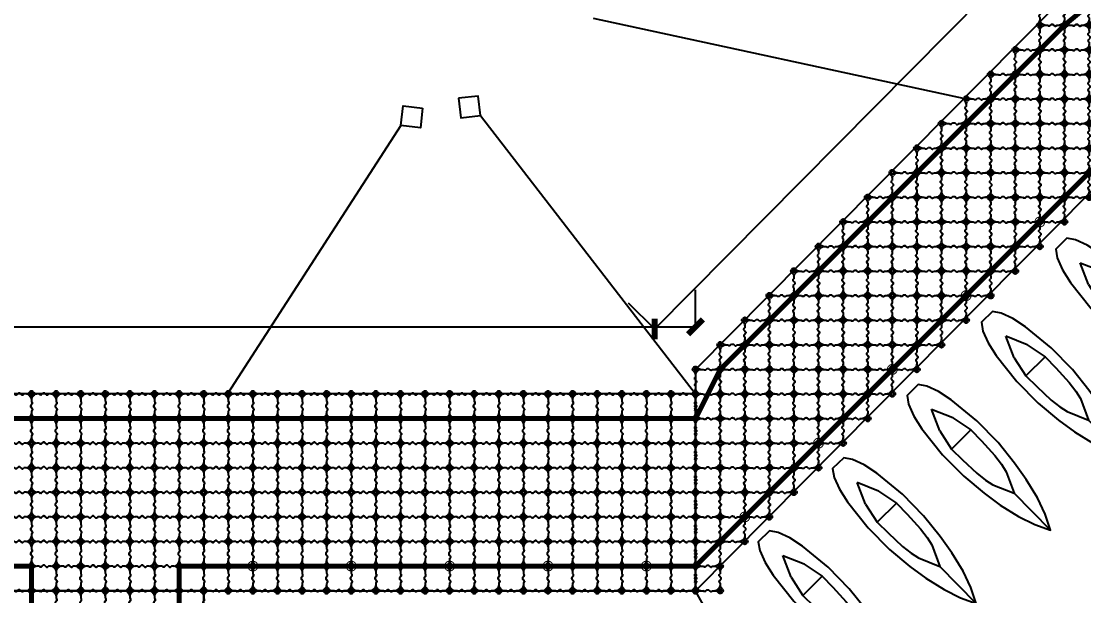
# Model space of a CAD drawing. Extents: x -2575501 to 16617496, y -2334620 to 1078419.
# Drawn here: x 13044722 to 13066322, y 371591 to 383275 of the extents above; entities that cross this region are included whole.
import ezdxf

# ---------------------------------------------------------------- set-up
doc = ezdxf.new("R2010")
doc.units = 0
doc.header["$LTSCALE"] = 10
doc.header["$MEASUREMENT"] = 0
for name, color, linetype in [('W-FLOAT_BOWL浮筒', 253, 'Continuous'), ('固定锚', 5, 'Continuous'), ('平面配景', 7, 'Continuous')]:
    doc.layers.add(name, color=color, linetype=linetype)
doc.styles.add('STANDARD_T3', font='simplex.shx', dxfattribs={"width": 0.7, "bigfont": 'gbcbig.shx'})
doc.dimstyles.new('W__300', dxfattribs={"dimtxt": 1050, "dimasz": 300, "dimexe": 750, "dimexo": 900, "dimgap": 450, "dimtad": 1, "dimdec": 0, "dimzin": 0, "dimdsep": 46, "dimtxsty": 'STANDARD_T3', "dimblk": 'ARCHTICK', "dimcen": 0.09, "dimclrd": 1, "dimclre": 1, "dimclrt": 2, "dimadec": 0, "dimazin": 0, "dimtfac": 1, "dimtdec": 0, "dimtix": 1, "dimtmove": 2, "dimatfit": 3, "dimldrblk": 'ARCHTICK', "dimfxl": 1, "dimtolj": 1, "dimtzin": 0, "dimarcsym": 0})

# ---------------------------------------------------------------- blocks, each defined once
blk = doc.blocks.new('橙浮筒')
at = {"layer": 'W-FLOAT_BOWL浮筒', "color": 30}
for p, q in [((-549, 527), (-527, 549)), ((-549, 473), (-521, 445)), ((-445, 479), (-479, 445)), ((-473, 549), (-445, 521)), ((-351, 500), (-395, 500)), ((-329, 484), (-345, 497)), ((-307, 481), (-323, 481)), ((-301, 484), (-268, 513)), ((-239, 516), (-261, 516)), ((-199, 484), (-232, 513)), ((-193, 481), (-177, 481)), ((-171, 484), (-155, 497)), ((-105, 500), (-149, 500)), ((-27, 549), (-55, 521)), ((-55, 479), (-21, 445)), ((49, 473), (21, 445)), ((27, 549), (49, 527)), ((-516, 261), (-516, 239)), ((-484, 301), (-513, 268)), ((-484, 199), (-513, 232)), ((-500, 395), (-500, 351)), ((-484, 329), (-497, 345)), ((-481, 307), (-481, 323)), ((-19, 258), (-19, 242)), ((13, 297), (-16, 264)), ((13, 203), (-16, 236)), ((0, 395), (0, 351)), ((13, 333), (3, 345)), ((16, 304), (16, 326)), ((-549, 27), (-521, 55)), ((-500, 149), (-500, 105)), ((-484, 171), (-497, 155)), ((-481, 193), (-481, 177)), ((-479, 55), (-445, 21)), ((-351, 0), (-395, 0)), ((-297, -13), (-264, 16)), ((-242, 19), (-258, 19)), ((-203, -13), (-236, 16)), ((-105, 0), (-149, 0)), ((-21, 55), (-55, 21)), ((0, 149), (0, 105)), ((13, 167), (3, 155)), ((16, 196), (16, 174)), ((49, 27), (21, 55)), ((-527, -49), (-549, -27)), ((-473, -49), (-445, -21)), ((-333, -13), (-345, -3)), ((-304, -16), (-326, -16)), ((-196, -16), (-174, -16)), ((-167, -13), (-155, -3)), ((-27, -49), (-55, -21)), ((49, -27), (27, -49))]:
    blk.add_line(p, q, dxfattribs=at)
for centre, radius, start, end in [((-522, 500), 38, 135, 225), ((-524, 500), 7, 90, 270), ((-500, 522), 38, 45, 135), ((-500, 500), 25, 106.2602, 163.7398), ((-500, 500), 25, 196.2602, 253.7398), ((-570, 395), 70, 0, 45), ((-500, 524), 7, 0, 180), ((-500, 476), 7, 180, 0), ((-430, 395), 70, 135, 180), ((-500, 500), 25, 16.2602, 73.7398), ((-500, 500), 25, 286.2602, 343.7398), ((-476, 500), 7, 270, 90), ((-395, 570), 70, 225, 270), ((-395, 430), 70, 90, 135), ((-351, 490), 10, 47.7263, 90), ((-323, 491), 10, 227.7263, 270), ((-307, 491), 10, 270, 312.2737), ((-261, 506), 10, 90, 132.2737), ((-239, 506), 10, 47.7263, 90), ((-193, 491), 10, 227.7263, 270), ((-177, 491), 10, 270, 312.2737), ((-149, 490), 10, 90, 132.2737), ((-105, 570), 70, 270, 315), ((-105, 430), 70, 45, 90), ((-24, 500), 7, 90, 270), ((0, 522), 38, 45, 135), ((0, 500), 25, 106.2602, 163.7398), ((0, 500), 25, 196.2602, 253.7398), ((-70, 395), 70, 0, 45), ((0, 524), 7, 0, 180), ((0, 476), 7, 180, 0), ((70, 395), 70, 135, 180), ((0, 500), 25, 16.2602, 73.7398), ((0, 500), 25, 286.2602, 343.7398), ((24, 500), 7, 270, 90), ((22, 500), 38, 315, 45), ((-506, 261), 10, 137.7263, 180), ((-506, 239), 10, 180, 222.2737), ((-490, 351), 10, 180, 222.2737), ((-491, 323), 10, 0, 42.2737), ((-491, 307), 10, 317.7263, 0), ((-9, 258), 10, 137.7263, 180), ((-9, 242), 10, 180, 222.2737), ((10, 351), 10, 180, 222.2737), ((6, 326), 10, 0, 42.2737), ((6, 304), 10, 317.7263, 0), ((-522, 0), 38, 135, 225), ((-524, 0), 7, 90, 270), ((-500, 0), 25, 106.2602, 163.7398), ((-570, 105), 70, 315, 0), ((-500, 24), 7, 0, 180), ((-490, 149), 10, 137.7263, 180), ((-430, 105), 70, 180, 225), ((-500, 0), 25, 16.2602, 73.7398), ((-491, 193), 10, 0, 42.2737), ((-491, 177), 10, 317.7263, 0), ((-476, 0), 7, 270, 90), ((-395, 70), 70, 225, 270), ((-395, -70), 70, 90, 135), ((-351, -10), 10, 47.7263, 90), ((-258, 9), 10, 90, 132.2737), ((-242, 9), 10, 47.7263, 90), ((-149, -10), 10, 90, 132.2737), ((-105, 70), 70, 270, 315), ((-105, -70), 70, 45, 90), ((-24, 0), 7, 90, 270), ((0, 0), 25, 106.2602, 163.7398), ((-70, 105), 70, 315, 0), ((0, 24), 7, 0, 180), ((10, 149), 10, 137.7263, 180), ((70, 105), 70, 180, 225), ((0, 0), 25, 16.2602, 73.7398), ((6, 196), 10, 0, 42.2737), ((6, 174), 10, 317.7263, 0), ((24, 0), 7, 270, 90), ((22, 0), 38, 315, 45), ((-500, -22), 38, 225, 315), ((-500, 0), 25, 196.2602, 253.7398), ((-500, -24), 7, 180, 0), ((-500, 0), 25, 286.2602, 343.7398), ((-326, -6), 10, 227.7263, 270), ((-304, -6), 10, 270, 312.2737), ((-196, -6), 10, 227.7263, 270), ((-174, -6), 10, 270, 312.2737), ((0, -22), 38, 225, 315), ((0, 0), 25, 196.2602, 253.7398), ((0, -24), 7, 180, 0), ((0, 0), 25, 286.2602, 343.7398)]:
    blk.add_arc(centre, radius, start, end, dxfattribs=at)
blk = doc.blocks.new('*U315')
blk.add_blockref('橙浮筒', (250, -250))
blk = doc.blocks.new('*U316')
at = {"color": 0, "linetype": 'ByBlock', "lineweight": -2, "transparency": 16777216}
for p in [(61000, 0), (61500, 0), (62000, 0), (62500, 0), (63000, 0), (63500, 0), (64000, 0), (64500, 0), (65000, 0), (65500, 0), (66000, 0), (66500, 0), (67000, 0), (67500, 0), (68000, 0), (68500, 0), (69000, 0), (69500, 0), (70000, 0), (70500, 0), (71000, 0), (71500, 0), (72000, 0), (72500, 0), (73000, 0), (73500, 0), (74000, 0), (74500, 0)]:
    blk.add_blockref('*U315', p, dxfattribs=at)
blk = doc.blocks.new('蓝浮筒')
at = {"layer": 'W-FLOAT_BOWL浮筒', "color": 5}
for p, q in [((-549, 527), (-527, 549)), ((-549, 473), (-521, 445)), ((-445, 479), (-479, 445)), ((-473, 549), (-445, 521)), ((-351, 500), (-395, 500)), ((-329, 484), (-345, 497)), ((-307, 481), (-323, 481)), ((-301, 484), (-268, 513)), ((-239, 516), (-261, 516)), ((-199, 484), (-232, 513)), ((-193, 481), (-177, 481)), ((-171, 484), (-155, 497)), ((-105, 500), (-149, 500)), ((-27, 549), (-55, 521)), ((-55, 479), (-21, 445)), ((49, 473), (21, 445)), ((27, 549), (49, 527)), ((-516, 261), (-516, 239)), ((-484, 301), (-513, 268)), ((-484, 199), (-513, 232)), ((-500, 395), (-500, 351)), ((-484, 329), (-497, 345)), ((-481, 307), (-481, 323)), ((-19, 258), (-19, 242)), ((13, 297), (-16, 264)), ((13, 203), (-16, 236)), ((0, 395), (0, 351)), ((13, 333), (3, 345)), ((16, 304), (16, 326)), ((-549, 27), (-521, 55)), ((-500, 149), (-500, 105)), ((-484, 171), (-497, 155)), ((-481, 193), (-481, 177)), ((-479, 55), (-445, 21)), ((-351, 0), (-395, 0)), ((-297, -13), (-264, 16)), ((-242, 19), (-258, 19)), ((-203, -13), (-236, 16)), ((-105, 0), (-149, 0)), ((-21, 55), (-55, 21)), ((0, 149), (0, 105)), ((13, 167), (3, 155)), ((16, 196), (16, 174)), ((49, 27), (21, 55)), ((-527, -49), (-549, -27)), ((-473, -49), (-445, -21)), ((-333, -13), (-345, -3)), ((-304, -16), (-326, -16)), ((-196, -16), (-174, -16)), ((-167, -13), (-155, -3)), ((-27, -49), (-55, -21)), ((49, -27), (27, -49))]:
    blk.add_line(p, q, dxfattribs=at)
for centre, radius, start, end in [((-522, 500), 38, 135, 225), ((-524, 500), 7, 90, 270), ((-500, 522), 38, 45, 135), ((-500, 500), 25, 106.2602, 163.7398), ((-500, 500), 25, 196.2602, 253.7398), ((-570, 395), 70, 0, 45), ((-500, 524), 7, 0, 180), ((-500, 476), 7, 180, 0), ((-430, 395), 70, 135, 180), ((-500, 500), 25, 16.2602, 73.7398), ((-500, 500), 25, 286.2602, 343.7398), ((-476, 500), 7, 270, 90), ((-395, 570), 70, 225, 270), ((-395, 430), 70, 90, 135), ((-351, 490), 10, 47.7263, 90), ((-323, 491), 10, 227.7263, 270), ((-307, 491), 10, 270, 312.2737), ((-261, 506), 10, 90, 132.2737), ((-239, 506), 10, 47.7263, 90), ((-193, 491), 10, 227.7263, 270), ((-177, 491), 10, 270, 312.2737), ((-149, 490), 10, 90, 132.2737), ((-105, 570), 70, 270, 315), ((-105, 430), 70, 45, 90), ((-24, 500), 7, 90, 270), ((0, 522), 38, 45, 135), ((0, 500), 25, 106.2602, 163.7398), ((0, 500), 25, 196.2602, 253.7398), ((-70, 395), 70, 0, 45), ((0, 524), 7, 0, 180), ((0, 476), 7, 180, 0), ((70, 395), 70, 135, 180), ((0, 500), 25, 16.2602, 73.7398), ((0, 500), 25, 286.2602, 343.7398), ((24, 500), 7, 270, 90), ((22, 500), 38, 315, 45), ((-506, 261), 10, 137.7263, 180), ((-506, 239), 10, 180, 222.2737), ((-490, 351), 10, 180, 222.2737), ((-491, 323), 10, 0, 42.2737), ((-491, 307), 10, 317.7263, 0), ((-9, 258), 10, 137.7263, 180), ((-9, 242), 10, 180, 222.2737), ((10, 351), 10, 180, 222.2737), ((6, 326), 10, 0, 42.2737), ((6, 304), 10, 317.7263, 0), ((-522, 0), 38, 135, 225), ((-524, 0), 7, 90, 270), ((-500, 0), 25, 106.2602, 163.7398), ((-570, 105), 70, 315, 0), ((-500, 24), 7, 0, 180), ((-490, 149), 10, 137.7263, 180), ((-430, 105), 70, 180, 225), ((-500, 0), 25, 16.2602, 73.7398), ((-491, 193), 10, 0, 42.2737), ((-491, 177), 10, 317.7263, 0), ((-476, 0), 7, 270, 90), ((-395, 70), 70, 225, 270), ((-395, -70), 70, 90, 135), ((-351, -10), 10, 47.7263, 90), ((-258, 9), 10, 90, 132.2737), ((-242, 9), 10, 47.7263, 90), ((-149, -10), 10, 90, 132.2737), ((-105, 70), 70, 270, 315), ((-105, -70), 70, 45, 90), ((-24, 0), 7, 90, 270), ((0, 0), 25, 106.2602, 163.7398), ((-70, 105), 70, 315, 0), ((0, 24), 7, 0, 180), ((10, 149), 10, 137.7263, 180), ((70, 105), 70, 180, 225), ((0, 0), 25, 16.2602, 73.7398), ((6, 196), 10, 0, 42.2737), ((6, 174), 10, 317.7263, 0), ((24, 0), 7, 270, 90), ((22, 0), 38, 315, 45), ((-500, -22), 38, 225, 315), ((-500, 0), 25, 196.2602, 253.7398), ((-500, -24), 7, 180, 0), ((-500, 0), 25, 286.2602, 343.7398), ((-326, -6), 10, 227.7263, 270), ((-304, -6), 10, 270, 312.2737), ((-196, -6), 10, 227.7263, 270), ((-174, -6), 10, 270, 312.2737), ((0, -22), 38, 225, 315), ((0, 0), 25, 196.2602, 253.7398), ((0, -24), 7, 180, 0), ((0, 0), 25, 286.2602, 343.7398)]:
    blk.add_arc(centre, radius, start, end, dxfattribs=at)
blk = doc.blocks.new('*U319')
blk.add_blockref('蓝浮筒', (250, -250))
blk = doc.blocks.new('*U320')
at = {"color": 0, "linetype": 'ByBlock', "lineweight": -2, "transparency": 16777216}
for p in [(61000, 2500), (61500, 2500), (62000, 2500), (62500, 2500), (63000, 2500), (63500, 2500), (64000, 2500), (64500, 2500), (65000, 2500), (65500, 2500), (66000, 2500), (66500, 2500), (67000, 2500), (67500, 2500), (68000, 2500), (68500, 2500), (69000, 2500), (69500, 2500), (70000, 2500), (70500, 2500), (71000, 2500), (71500, 2500), (72000, 2500), (72500, 2500), (73000, 2500), (73500, 2500), (74000, 2500), (74500, 2500), (61000, 2000), (61500, 2000), (62000, 2000), (62500, 2000), (63000, 2000), (63500, 2000), (64000, 2000), (64500, 2000), (65000, 2000), (65500, 2000), (66000, 2000), (66500, 2000), (67000, 2000), (67500, 2000), (68000, 2000), (68500, 2000), (69000, 2000), (69500, 2000), (70000, 2000), (70500, 2000), (71000, 2000), (71500, 2000), (72000, 2000), (72500, 2000), (73000, 2000), (73500, 2000), (74000, 2000), (74500, 2000), (61000, 1500), (61500, 1500), (62000, 1500), (62500, 1500), (63000, 1500), (63500, 1500), (64000, 1500), (64500, 1500), (65000, 1500), (65500, 1500), (66000, 1500), (66500, 1500), (67000, 1500), (67500, 1500), (68000, 1500), (68500, 1500), (69000, 1500), (69500, 1500), (70000, 1500), (70500, 1500), (71000, 1500), (71500, 1500), (72000, 1500), (72500, 1500), (73000, 1500), (73500, 1500), (74000, 1500), (74500, 1500), (61000, 1000), (61500, 1000), (62000, 1000), (62500, 1000), (63000, 1000), (63500, 1000), (64000, 1000), (64500, 1000), (65000, 1000), (65500, 1000), (66000, 1000), (66500, 1000), (67000, 1000), (67500, 1000), (68000, 1000), (68500, 1000), (69000, 1000), (69500, 1000), (70000, 1000), (70500, 1000), (71000, 1000), (71500, 1000), (72000, 1000), (72500, 1000), (73000, 1000), (73500, 1000), (74000, 1000), (74500, 1000), (61000, 500), (61500, 500), (62000, 500), (62500, 500), (63000, 500), (63500, 500), (64000, 500), (64500, 500), (65000, 500), (65500, 500), (66000, 500), (66500, 500), (67000, 500), (67500, 500), (68000, 500), (68500, 500), (69000, 500), (69500, 500), (70000, 500), (70500, 500), (71000, 500), (71500, 500), (72000, 500), (72500, 500), (73000, 500), (73500, 500), (74000, 500), (74500, 500), (61000, 0), (61500, 0), (62000, 0), (62500, 0), (63000, 0), (63500, 0), (64000, 0), (64500, 0), (65000, 0), (65500, 0), (66000, 0), (66500, 0), (67000, 0), (67500, 0), (68000, 0), (68500, 0), (69000, 0), (69500, 0), (70000, 0), (70500, 0), (71000, 0), (71500, 0), (72000, 0), (72500, 0), (73000, 0), (73500, 0), (74000, 0), (74500, 0)]:
    blk.add_blockref('*U319', p, dxfattribs=at)
blk = doc.blocks.new('*U507')
blk.add_blockref('蓝浮筒', (250, -250))
blk = doc.blocks.new('*U508')
at = {"color": 0, "linetype": 'ByBlock', "lineweight": -2, "transparency": 16777216}
for p in [(0, 2000), (0, 1500), (0, 1000), (0, 500), (0, 0)]:
    blk.add_blockref('*U507', p, dxfattribs=at)
blk = doc.blocks.new('*U509')
blk.add_blockref('蓝浮筒', (250, -250))
blk = doc.blocks.new('*U510')
at = {"color": 0, "linetype": 'ByBlock', "lineweight": -2, "transparency": 16777216}
for p in [(0, 2500), (0, 2000), (0, 1500), (0, 1000), (0, 500), (0, 0)]:
    blk.add_blockref('*U509', p, dxfattribs=at)
blk = doc.blocks.new('*U511')
blk.add_blockref('蓝浮筒', (250, -250))
blk = doc.blocks.new('*U512')
at = {"color": 0, "linetype": 'ByBlock', "lineweight": -2, "transparency": 16777216}
for p in [(0, 2500), (0, 2000), (0, 1500), (0, 1000), (0, 500), (0, 0)]:
    blk.add_blockref('*U511', p, dxfattribs=at)
blk = doc.blocks.new('*U534')
blk.add_blockref('蓝浮筒', (250, -250))
blk = doc.blocks.new('*U535')
at = {"color": 0, "linetype": 'ByBlock', "lineweight": -2, "transparency": 16777216}
for p in [(0, 2500), (0, 2000), (0, 1500), (0, 1000), (0, 500), (0, 0)]:
    blk.add_blockref('*U534', p, dxfattribs=at)
blk = doc.blocks.new('*U536')
blk.add_blockref('蓝浮筒', (250, -250))
blk = doc.blocks.new('*U537')
at = {"color": 0, "linetype": 'ByBlock', "lineweight": -2, "transparency": 16777216}
for p in [(0, 2500), (0, 2000), (0, 1500), (0, 1000), (0, 500), (0, 0)]:
    blk.add_blockref('*U536', p, dxfattribs=at)
blk = doc.blocks.new('*U538')
blk.add_blockref('蓝浮筒', (250, -250))
blk = doc.blocks.new('*U539')
at = {"color": 0, "linetype": 'ByBlock', "lineweight": -2, "transparency": 16777216}
for p in [(0, 2500), (0, 2000), (0, 1500), (0, 1000), (0, 500), (0, 0)]:
    blk.add_blockref('*U538', p, dxfattribs=at)
blk = doc.blocks.new('*U540')
blk.add_blockref('蓝浮筒', (250, -250))
blk = doc.blocks.new('*U541')
at = {"color": 0, "linetype": 'ByBlock', "lineweight": -2, "transparency": 16777216}
for p in [(0, 2500), (0, 2000), (0, 1500), (0, 1000), (0, 500), (0, 0)]:
    blk.add_blockref('*U540', p, dxfattribs=at)
blk = doc.blocks.new('*U522')
blk.add_blockref('蓝浮筒', (250, -250))
blk = doc.blocks.new('*U523')
at = {"color": 0, "linetype": 'ByBlock', "lineweight": -2, "transparency": 16777216}
for p in [(0, 2500), (0, 2000), (0, 1500), (0, 1000), (0, 500), (0, 0)]:
    blk.add_blockref('*U522', p, dxfattribs=at)
blk = doc.blocks.new('*U524')
blk.add_blockref('蓝浮筒', (250, -250))
blk = doc.blocks.new('*U525')
at = {"color": 0, "linetype": 'ByBlock', "lineweight": -2, "transparency": 16777216}
for p in [(0, 2500), (0, 2000), (0, 1500), (0, 1000), (0, 500), (0, 0)]:
    blk.add_blockref('*U524', p, dxfattribs=at)
blk = doc.blocks.new('*U526')
blk.add_blockref('蓝浮筒', (250, -250))
blk = doc.blocks.new('*U527')
at = {"color": 0, "linetype": 'ByBlock', "lineweight": -2, "transparency": 16777216}
for p in [(0, 2500), (0, 2000), (0, 1500), (0, 1000), (0, 500), (0, 0)]:
    blk.add_blockref('*U526', p, dxfattribs=at)
blk = doc.blocks.new('*U528')
blk.add_blockref('蓝浮筒', (250, -250))
blk = doc.blocks.new('*U529')
at = {"color": 0, "linetype": 'ByBlock', "lineweight": -2, "transparency": 16777216}
for p in [(0, 2500), (0, 2000), (0, 1500), (0, 1000), (0, 500), (0, 0)]:
    blk.add_blockref('*U528', p, dxfattribs=at)
blk = doc.blocks.new('*U480')
blk.add_blockref('蓝浮筒', (250, -250))
blk = doc.blocks.new('*U481')
at = {"color": 0, "linetype": 'ByBlock', "lineweight": -2, "transparency": 16777216}
for p in [(0, 2500), (0, 2000), (0, 1500), (0, 1000), (0, 500), (0, 0)]:
    blk.add_blockref('*U480', p, dxfattribs=at)
blk = doc.blocks.new('*U482')
blk.add_blockref('蓝浮筒', (250, -250))
blk = doc.blocks.new('*U483')
at = {"color": 0, "linetype": 'ByBlock', "lineweight": -2, "transparency": 16777216}
for p in [(0, 2500), (0, 2000), (0, 1500), (0, 1000), (0, 500), (0, 0)]:
    blk.add_blockref('*U482', p, dxfattribs=at)
blk = doc.blocks.new('*U484')
blk.add_blockref('蓝浮筒', (250, -250))
blk = doc.blocks.new('*U485')
at = {"color": 0, "linetype": 'ByBlock', "lineweight": -2, "transparency": 16777216}
for p in [(0, 2500), (0, 2000), (0, 1500), (0, 1000), (0, 500), (0, 0)]:
    blk.add_blockref('*U484', p, dxfattribs=at)
blk = doc.blocks.new('*U486')
blk.add_blockref('蓝浮筒', (250, -250))
blk = doc.blocks.new('*U487')
at = {"color": 0, "linetype": 'ByBlock', "lineweight": -2, "transparency": 16777216}
for p in [(0, 2500), (0, 2000), (0, 1500), (0, 1000), (0, 500), (0, 0)]:
    blk.add_blockref('*U486', p, dxfattribs=at)
blk = doc.blocks.new('*U488')
blk.add_blockref('蓝浮筒', (250, -250))
blk = doc.blocks.new('*U489')
at = {"color": 0, "linetype": 'ByBlock', "lineweight": -2, "transparency": 16777216}
for p in [(0, 7000), (0, 6500), (0, 6000), (0, 5500), (0, 5000), (0, 4500), (0, 4000), (0, 3500), (0, 3000), (0, 2500), (0, 2000), (0, 1500), (0, 1000), (0, 500), (0, 0)]:
    blk.add_blockref('*U488', p, dxfattribs=at)
blk = doc.blocks.new('*U596')
blk.add_blockref('橙浮筒', (250, -250))
blk = doc.blocks.new('*U597')
at = {"color": 0, "linetype": 'ByBlock', "lineweight": -2, "transparency": 16777216}
blk.add_blockref('*U596', (47500, 0), dxfattribs=at)
blk = doc.blocks.new('*U606')
blk.add_blockref('橙浮筒', (250, -250))
blk = doc.blocks.new('*U607')
at = {"color": 0, "linetype": 'ByBlock', "lineweight": -2, "transparency": 16777216}
for p in [(0, 14500), (3500, 14500), (0, 14000), (3500, 14000), (0, 13500), (3500, 13500), (0, 13000), (3500, 13000), (0, 12500), (3500, 12500), (0, 12000), (3500, 12000), (0, 11500), (3500, 11500), (0, 11000), (3500, 11000), (0, 10500), (3500, 10500), (0, 10000), (3500, 10000), (0, 9500), (3500, 9500), (0, 9000), (3500, 9000), (0, 8500), (3500, 8500), (0, 8000), (3500, 8000), (0, 7500), (3500, 7500), (0, 7000), (3500, 7000), (0, 6500), (3500, 6500), (0, 6000), (3500, 6000), (0, 5500), (3500, 5500), (0, 5000), (3500, 5000), (0, 4500), (3500, 4500), (0, 4000), (3500, 4000), (0, 3500), (3500, 3500), (0, 3000), (3500, 3000), (0, 2500), (3500, 2500), (0, 2000), (3500, 2000), (0, 1500), (3500, 1500), (0, 1000), (3500, 1000), (0, 500), (3500, 500), (0, 0), (3500, 0)]:
    blk.add_blockref('*U606', p, dxfattribs=at)
blk = doc.blocks.new('*U604')
blk.add_blockref('蓝浮筒', (250, -250))
blk = doc.blocks.new('*U605')
at = {"color": 0, "linetype": 'ByBlock', "lineweight": -2, "transparency": 16777216}
for p in [(0, 14500), (500, 14500), (1000, 14500), (1500, 14500), (2000, 14500), (2500, 14500), (0, 14000), (500, 14000), (1000, 14000), (1500, 14000), (2000, 14000), (2500, 14000), (0, 13500), (500, 13500), (1000, 13500), (1500, 13500), (2000, 13500), (2500, 13500), (0, 13000), (500, 13000), (1000, 13000), (1500, 13000), (2000, 13000), (2500, 13000), (0, 12500), (500, 12500), (1000, 12500), (1500, 12500), (2000, 12500), (2500, 12500), (0, 12000), (500, 12000), (1000, 12000), (1500, 12000), (2000, 12000), (2500, 12000), (0, 11500), (500, 11500), (1000, 11500), (1500, 11500), (2000, 11500), (2500, 11500), (0, 11000), (500, 11000), (1000, 11000), (1500, 11000), (2000, 11000), (2500, 11000), (0, 10500), (500, 10500), (1000, 10500), (1500, 10500), (2000, 10500), (2500, 10500), (0, 10000), (500, 10000), (1000, 10000), (1500, 10000), (2000, 10000), (2500, 10000), (0, 9500), (500, 9500), (1000, 9500), (1500, 9500), (2000, 9500), (2500, 9500), (0, 9000), (500, 9000), (1000, 9000), (1500, 9000), (2000, 9000), (2500, 9000), (0, 8500), (500, 8500), (1000, 8500), (1500, 8500), (2000, 8500), (2500, 8500), (0, 8000), (500, 8000), (1000, 8000), (1500, 8000), (2000, 8000), (2500, 8000), (0, 7500), (500, 7500), (1000, 7500), (1500, 7500), (2000, 7500), (2500, 7500), (0, 7000), (500, 7000), (1000, 7000), (1500, 7000), (2000, 7000), (2500, 7000), (0, 6500), (500, 6500), (1000, 6500), (1500, 6500), (2000, 6500), (2500, 6500), (0, 6000), (500, 6000), (1000, 6000), (1500, 6000), (2000, 6000), (2500, 6000), (0, 5500), (500, 5500), (1000, 5500), (1500, 5500), (2000, 5500), (2500, 5500), (0, 5000), (500, 5000), (1000, 5000), (1500, 5000), (2000, 5000), (2500, 5000), (0, 4500), (500, 4500), (1000, 4500), (1500, 4500), (2000, 4500), (2500, 4500), (0, 4000), (500, 4000), (1000, 4000), (1500, 4000), (2000, 4000), (2500, 4000), (0, 3500), (500, 3500), (1000, 3500), (1500, 3500), (2000, 3500), (2500, 3500), (0, 3000), (500, 3000), (1000, 3000), (1500, 3000), (2000, 3000), (2500, 3000), (0, 2500), (500, 2500), (1000, 2500), (1500, 2500), (2000, 2500), (2500, 2500), (0, 2000), (500, 2000), (1000, 2000), (1500, 2000), (2000, 2000), (2500, 2000), (0, 1500), (500, 1500), (1000, 1500), (1500, 1500), (2000, 1500), (2500, 1500), (0, 1000), (500, 1000), (1000, 1000), (1500, 1000), (2000, 1000), (2500, 1000), (0, 500), (500, 500), (1000, 500), (1500, 500), (2000, 500), (2500, 500), (0, 0), (500, 0), (1000, 0), (1500, 0), (2000, 0), (2500, 0)]:
    blk.add_blockref('*U604', p, dxfattribs=at)
blk = doc.blocks.new('*U608')
blk.add_blockref('橙浮筒', (250, -250))
blk = doc.blocks.new('*U609')
at = {"color": 0, "linetype": 'ByBlock', "lineweight": -2, "transparency": 16777216}
for p in [(0, 0), (500, 0), (1000, 0), (1500, 0), (2000, 0), (2500, 0), (3000, 0), (3500, 0), (4000, 0), (4500, 0), (5000, 0), (5500, 0), (6000, 0), (6500, 0), (7000, 0), (7500, 0), (8000, 0), (8500, 0), (9000, 0), (9500, 0), (10000, 0)]:
    blk.add_blockref('*U608', p, dxfattribs=at)
blk = doc.blocks.new('_ArchTick')
at = {"color": 0, "linetype": 'ByBlock', "const_width": 0.4}
blk.add_lwpolyline([(-0.5, -0.5), (0.5, 0.5)], dxfattribs=at)
blk = doc.blocks.new('*D610')
at = {"color": 1, "lineweight": -2, "transparency": 16777216}
for p, q in [((12983430, 377059), (12983430, 377810)), ((13058430, 377059), (13058430, 377810)), ((12983430, 377060), (13058430, 377060))]:
    blk.add_line(p, q, dxfattribs=at)
at = {"layer": 'Defpoints', "color": 0, "transparency": 16777216}
for p in [(13058430, 377060), (12983430, 375694), (13058430, 375694)]:
    blk.add_point(p, dxfattribs=at)
at = {"color": 1, "lineweight": -2, "transparency": 16777216, "xscale": 300, "yscale": 300, "zscale": 300, "rotation": 180}
blk.add_blockref('_ArchTick', (12983430, 377060), dxfattribs=at)
at = {"color": 1, "lineweight": -2, "transparency": 16777216, "xscale": 300, "yscale": 300, "zscale": 300}
blk.add_blockref('_ArchTick', (13058430, 377060), dxfattribs=at)
at = {"transparency": 16777216, "insert": (13020930, 378035), "char_height": 1050, "attachment_point": 5, "style": 'STANDARD_T3'}
blk.add_mtext('\\A1;75000', dxfattribs=at)
blk = doc.blocks.new('*D618')
at = {"color": 1, "lineweight": -2, "transparency": 16777216}
for p, q in [((13048430, 354159), (13048430, 353408)), ((13048430, 354158), (13058430, 354158)), ((13058430, 354159), (13058430, 353408))]:
    blk.add_line(p, q, dxfattribs=at)
at = {"layer": 'Defpoints', "color": 0, "transparency": 16777216}
for p in [(13058430, 371694), (13048430, 356694), (13058430, 354158)]:
    blk.add_point(p, dxfattribs=at)
at = {"color": 1, "lineweight": -2, "transparency": 16777216, "xscale": 300, "yscale": 300, "zscale": 300, "rotation": 180}
blk.add_blockref('_ArchTick', (13048430, 354158), dxfattribs=at)
at = {"color": 1, "lineweight": -2, "transparency": 16777216, "xscale": 300, "yscale": 300, "zscale": 300}
blk.add_blockref('_ArchTick', (13058430, 354158), dxfattribs=at)
at = {"transparency": 16777216, "insert": (13053430, 355133), "char_height": 1050, "attachment_point": 5, "style": 'STANDARD_T3'}
blk.add_mtext('\\A1;10000', dxfattribs=at)
blk = doc.blocks.new('*D619')
at = {"color": 1, "lineweight": -2, "transparency": 16777216}
for p, q in [((13058430, 354159), (13058430, 353408)), ((13058430, 354158), (13075930, 354158)), ((13075930, 354159), (13075930, 353408))]:
    blk.add_line(p, q, dxfattribs=at)
at = {"layer": 'Defpoints', "color": 0, "transparency": 16777216}
for p in [(13075930, 389372), (13058430, 371694), (13075930, 354158)]:
    blk.add_point(p, dxfattribs=at)
at = {"color": 1, "lineweight": -2, "transparency": 16777216, "xscale": 300, "yscale": 300, "zscale": 300, "rotation": 180}
blk.add_blockref('_ArchTick', (13058430, 354158), dxfattribs=at)
at = {"color": 1, "lineweight": -2, "transparency": 16777216, "xscale": 300, "yscale": 300, "zscale": 300}
blk.add_blockref('_ArchTick', (13075930, 354158), dxfattribs=at)
at = {"transparency": 16777216, "insert": (13067180, 355133), "char_height": 1050, "attachment_point": 5, "style": 'STANDARD_T3'}
blk.add_mtext('\\A1;17500', dxfattribs=at)
blk = doc.blocks.new('*D620')
at = {"color": 1, "lineweight": -2, "transparency": 16777216}
for p, q in [((13075101, 394693), (13074567, 395221)), ((13057600, 377016), (13075100, 394694)), ((13057601, 377015), (13057067, 377544))]:
    blk.add_line(p, q, dxfattribs=at)
at = {"layer": 'Defpoints', "color": 0, "transparency": 16777216}
for p in [(13075100, 394694), (13075930, 393872), (13058430, 376194)]:
    blk.add_point(p, dxfattribs=at)
at = {"color": 1, "lineweight": -2, "transparency": 16777216, "xscale": 300, "yscale": 300, "zscale": 300}
for p, rotation in [((13075100, 394694), 45.28937756364501), ((13057600, 377016), 225.289377563645)]:
    blk.add_blockref('_ArchTick', p, dxfattribs=dict(at, rotation=rotation))
at = {"transparency": 16777216, "insert": (13065657, 386541), "char_height": 1050, "attachment_point": 5, "rotation": 45.2894, "style": 'STANDARD_T3'}
blk.add_mtext('\\A1;24875', dxfattribs=at)
blk = doc.blocks.new('*D626')
at = {"color": 1, "lineweight": -2, "transparency": 16777216}
for p, q in [((12965930, 351176), (12965930, 350425)), ((12965930, 351175), (13075930, 351175)), ((13075930, 351176), (13075930, 350425))]:
    blk.add_line(p, q, dxfattribs=at)
at = {"layer": 'Defpoints', "color": 0, "transparency": 16777216}
for p in [(12965930, 389372), (13075930, 389372), (13075930, 351175)]:
    blk.add_point(p, dxfattribs=at)
at = {"color": 1, "lineweight": -2, "transparency": 16777216, "xscale": 300, "yscale": 300, "zscale": 300, "rotation": 180}
blk.add_blockref('_ArchTick', (12965930, 351175), dxfattribs=at)
at = {"color": 1, "lineweight": -2, "transparency": 16777216, "xscale": 300, "yscale": 300, "zscale": 300}
blk.add_blockref('_ArchTick', (13075930, 351175), dxfattribs=at)
at = {"transparency": 16777216, "insert": (13020930, 352150), "char_height": 1050, "attachment_point": 5, "style": 'STANDARD_T3'}
blk.add_mtext('\\A1;110000', dxfattribs=at)
blk = doc.blocks.new('渔船')
at = {"layer": '平面配景'}
for p, q in [((-810, 200), (-378, 287)), ((-378, 287), (-378, -265)), ((-378, 287), (-70, 283)), ((-70, 283), (332, 268)), ((332, 268), (553, 240)), ((553, 240), (727, 200)), ((-810, -178), (-1241, 10)), ((-810, 200), (-1237, 11)), ((727, 200), (1154, 11)), ((727, -178), (1157, 10)), ((2210, 11), (1156, 11)), ((-810, -178), (-378, -265)), ((553, -218), (727, -178)), ((-378, -265), (-70, -261)), ((-70, -261), (332, -245)), ((332, -245), (553, -218))]:
    blk.add_line(p, q, dxfattribs=at)
blk.add_lwpolyline([(190, -478), (727, -423), (1129, -360), (1555, -257), (1902, -139), (2210, 11), (1902, 161), (1555, 279), (1129, 382), (727, 445), (190, 500), (-425, 500), (-1096, 429), (-1396, 366), (-1640, 272), (-1790, 169), (-1790, -147), (-1640, -249), (-1396, -344), (-1096, -407), (-425, -478)], close=True, dxfattribs=at)
blk = doc.blocks.new('*U666')
at = {"rotation": 180}
blk.add_blockref('渔船', (210, 11), dxfattribs=at)
blk = doc.blocks.new('*U667')
at = {"color": 0, "linetype": 'ByBlock', "lineweight": -2, "transparency": 16777216}
for p in [(0, 0), (0, -2121), (0, -4242), (0, -6363), (0, -8484), (0, -10605), (0, -12726), (0, -14847), (0, -16968), (0, -19089), (0, -21210)]:
    blk.add_blockref('*U666', p, dxfattribs=at)
blk = doc.blocks.new('*U660')
at = {"color": 5, "const_width": 20, "elevation": 0}
blk.add_lwpolyline([(636, -71, 1), (778, 71, 1)], format="xyb", close=True, dxfattribs=at)
blk = doc.blocks.new('*U661')
at = {"color": 0, "linetype": 'ByBlock', "lineweight": -2, "transparency": 16777216, "rotation": 135.0000000000063}
for p in [(12968433, 387192), (12969932, 385692), (12971432, 384192), (12972932, 382693), (12974432, 381193), (12975932, 379693), (12977431, 378193), (12978931, 376694), (12980431, 375194), (12981931, 373694), (12983430, 372194)]:
    blk.add_blockref('*U660', p, dxfattribs=at)
blk = doc.blocks.new('*U664')
at = {"color": 5, "const_width": 20, "elevation": 0}
blk.add_lwpolyline([(100, 0, 1), (-100, 0, 1)], format="xyb", close=True, dxfattribs=at)
blk = doc.blocks.new('*U665')
at = {"color": 0, "linetype": 'ByBlock', "lineweight": -2, "transparency": 16777216}
for p in [(0, 0), (2000, 0), (4000, 0), (6000, 0), (8000, 0)]:
    blk.add_blockref('*U664', p, dxfattribs=at)

msp = doc.modelspace()

# ---------------------------------------------------------------- linework, layer by layer
at = {"color": 6, "const_width": 100}
for points in [[(12985430.4, 397694.2), (12973430.4, 385694.2), (12966430.4, 392694.2), (12966430.4, 389194.2), (12983430.4, 372194.2), (12993930.4, 372194.2), (12993930.4, 357194.2), (12996930.4, 357194.2), (12996930.4, 372194.2), (13044930.4, 372194.2), (13044930.4, 357194.2), (13047930.4, 357194.2), (13047930.4, 372194.2), (13058430.4, 372194.2), (13075430.4, 389194.2), (13075430.4, 392694.2), (13068180.3, 385444.1), (13054430.4, 399194.2)], [(13052430.4, 397194.2), (13065930.4, 383694.2), (13066203.3, 383421.3), (13065930.4, 383194.2), (13058930.4, 376194.2), (13058430.4, 375194.2), (12983430.4, 375194.2), (12982930.4, 376194.2), (12975930.4, 383194.2), (12975680.4, 383444.2), (12975930.4, 383694.2), (12987930.4, 395694.2)]]:
    msp.add_lwpolyline(points, dxfattribs=at)
for points in [[(13058430.4, 376194.2), (13058430.4, 371694.2), (13075930.4, 389371.9), (13075930.4, 393871.9)], [(12983430.4, 371694.2), (13058430.4, 371694.2), (13058430.4, 375694.2), (12983430.4, 375694.2)], [(13044430.4, 356694.2), (13048430.4, 356694.2), (13048430.4, 371694.2), (13044430.4, 371694.2)]]:
    msp.add_lwpolyline(points, close=True)
at = {"layer": '固定锚'}
for points in [[(13056351.2, 383336), (13063930.4, 381694.2)], [(13054055.8, 381356.3), (13058430.4, 375694.2)], [(13052440.3, 381154.2), (13048915.1, 375694.2)], [(13061188.5, 366739.9), (13058430.4, 371694.2)]]:
    msp.add_lwpolyline(points, dxfattribs=at)
for points in [[(13053613.9, 381709.4), (13053658.3, 381311.9), (13054055.8, 381356.3), (13054011.5, 381753.8)], [(13052882.2, 381507.4), (13052837.8, 381109.8), (13052440.3, 381154.2), (13052484.7, 381551.8)]]:
    msp.add_lwpolyline(points, close=True, dxfattribs=at)

# ---------------------------------------------------------------- block references
at = {"xscale": -1}
for name, p in [('*U661', (26042360.8, 500)), ('*U489', (13066180.4, 380444.2)), ('橙浮筒', (13065430.4, 383194.2)), ('橙浮筒', (13065430.4, 382694.2)), ('橙浮筒', (13064930.4, 382194.2)), ('*U487', (13065680.4, 379944.2)), ('橙浮筒', (13064430.4, 381694.2)), ('*U485', (13065180.4, 379444.2)), ('橙浮筒', (13063930.4, 381194.2)), ('*U483', (13064680.4, 378944.2)), ('橙浮筒', (13063430.4, 380694.2)), ('*U481', (13064180.4, 378444.2)), ('橙浮筒', (13062930.4, 380194.2)), ('*U529', (13063680.4, 377944.2)), ('橙浮筒', (13062430.4, 379694.2)), ('*U527', (13063180.4, 377444.2)), ('橙浮筒', (13065930.4, 379694.2)), ('橙浮筒', (13061930.4, 379194.2)), ('*U525', (13062680.4, 376944.2)), ('橙浮筒', (13065430.4, 379194.2)), ('橙浮筒', (13061430.4, 378694.2)), ('*U523', (13062180.4, 376444.2)), ('橙浮筒', (13064930.4, 378694.2)), ('橙浮筒', (13060930.4, 378194.2)), ('*U541', (13061680.4, 375944.2)), ('橙浮筒', (13064430.4, 378194.2)), ('橙浮筒', (13060430.4, 377694.2)), ('*U539', (13061180.4, 375444.2)), ('橙浮筒', (13063930.4, 377694.2)), ('橙浮筒', (13059930.4, 377194.2)), ('*U537', (13060680.4, 374944.2)), ('橙浮筒', (13063430.4, 377194.2)), ('橙浮筒', (13059430.4, 376694.2)), ('*U535', (13060180.4, 374444.2)), ('橙浮筒', (13062930.4, 376694.2)), ('橙浮筒', (13058930.4, 376194.2)), ('*U512', (13059680.4, 373944.2)), ('橙浮筒', (13062430.4, 376194.2)), ('橙浮筒', (13058430.4, 375694.2)), ('*U510', (13059180.4, 373444.2)), ('橙浮筒', (13061930.4, 375694.2)), ('橙浮筒', (13058430.4, 375194.2)), ('橙浮筒', (13061430.4, 375194.2)), ('*U508', (13058680.4, 372944.2)), ('橙浮筒', (13060930.4, 374694.2)), ('橙浮筒', (13060430.4, 374194.2)), ('橙浮筒', (13059930.4, 373694.2)), ('橙浮筒', (13059430.4, 373194.2)), ('橙浮筒', (13058930.4, 372694.2)), ('橙浮筒', (13058430.4, 372194.2)), ('*U665', (13057430.4, 372194.2, 0)), ('橙浮筒', (13058430.4, 371694.2))]:
    msp.add_blockref(name, p, dxfattribs=at)
at = {"rotation": 134.5516957989555}
msp.add_blockref('*U667', (13061221.6, 371373.3), dxfattribs=at)
for name, p in [('*U316', (12983680.4, 375444.2)), ('*U320', (12983680.4, 372444.2)), ('*U597', (12997180.4, 371944.2)), ('*U605', (13045180.4, 357444.2)), ('*U609', (13048180.4, 371944.2)), ('*U607', (13044680.4, 356944.2))]:
    msp.add_blockref(name, p)

# ---------------------------------------------------------------- dimensions: what is measured, and where the dimension line sits
for p1, p2, distance, picture, middle in [((13058430.4, 376194.2), (13075930.4, 393871.9), 1168.1, '*D620', (13065657.3, 386540.8)), ((12965930.4, 389371.9), (13075930.4, 389371.9), -38196.9, '*D626', (13020930.4, 352150))]:
    dim = msp.add_aligned_dim(p1=p1, p2=p2, distance=distance, dimstyle='W__300', override={"dimclrt": 256, "dimfxlon": 1})
    dim.commit()
    dim.dimension.update_dxf_attribs({"geometry": picture, "text_midpoint": middle})
for base, p1, p2, picture, middle in [((13075930.4, 354157.9), (13058430.4, 371694.2), (13075930.4, 389371.9), '*D619', (13067180.4, 355132.9)), ((13058430.4, 377060.4), (12983430.4, 375694.2), (13058430.4, 375694.2), '*D610', (13020930.4, 378035.4)), ((13058430.4, 354157.9), (13048430.4, 356694.2), (13058430.4, 371694.2), '*D618', (13053430.4, 355132.9))]:
    dim = msp.add_linear_dim(base=base, p1=p1, p2=p2, dimstyle='W__300', override={"dimclrt": 256, "dimfxlon": 1})
    dim.commit()
    dim.dimension.update_dxf_attribs({"geometry": picture, "text_midpoint": middle})

doc.saveas('drawing.dxf')
